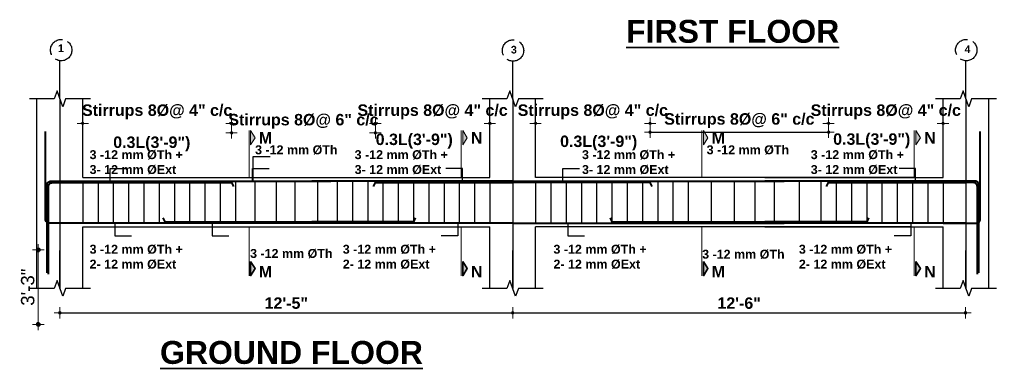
# Model space of a CAD drawing. Header units: inches. Extents: x -12073856 to 12321241, y -1226296 to 1319224.
# Drawn here: x 123928 to 124440, y 45575 to 45758 of the extents above; entities that cross this region are included whole.
import ezdxf
from ezdxf.enums import TextEntityAlignment as Align

# ---------------------------------------------------------------- set-up
doc = ezdxf.new("R2010")
doc.units = ezdxf.units.IN
doc.header["$MEASUREMENT"] = 0
doc.header["$PDMODE"] = 35
doc.linetypes.add('ACAD_ISO02W100', pattern=[15, 12, -3])
for name, color, linetype, lineweight in [('BAR', 5, 'Continuous', 40), ('Dimension', 130, 'Continuous', 9), ('Hatch', 9, 'Continuous', 9), ('HATCH1', 4, 'ACAD_ISO02W100', 13), ('TEXT', 255, 'Continuous', 35), ('Toilet', 7, 'Continuous', 25)]:
    doc.layers.add(name, color=color, linetype=linetype, lineweight=lineweight)
doc.layers.add('STIRRUP', color=10, linetype='Continuous')
doc.styles.add('1.8 str', font='times.ttf', dxfattribs={"width": 0.8, "height": 6})
doc.styles.add('ramon', font='arial.ttf')
doc.styles.add('STYLE1', font='arialbd.ttf')
doc.dimstyles.new('1.4', dxfattribs={"dimscale": 0, "dimtxt": 6, "dimasz": 0.5, "dimexe": 2, "dimexo": 9, "dimgap": 2, "dimtad": 1, "dimdec": 0, "dimlfac": 0.5, "dimzin": 3, "dimdsep": 46, "dimlunit": 4, "dimtxsty": '1.8 str', "dimblk": 'DIM', "dimcen": 3, "dimdle": 3, "dimse1": 1, "dimse2": 1, "dimclrd": 256, "dimclre": 256, "dimclrt": 7, "dimadec": 1, "dimazin": 2, "dimtfac": 1, "dimtdec": 0, "dimtix": 1, "dimtofl": 0, "dimtmove": 2, "dimatfit": 3, "dimldrblk": 'ARROW', "dimfxl": 2, "dimfrac": 2, "dimtolj": 2, "dimtzin": 0, "dimarcsym": 0})
doc.dimstyles.new('S8', dxfattribs={"dimtxt": 7, "dimasz": 2, "dimexe": 6, "dimexo": 18, "dimgap": 1.9375, "dimtad": 1, "dimdec": 1, "dimzin": 3, "dimdsep": 46, "dimlunit": 4, "dimtxsty": 'ramon', "dimblk": 'dot 2', "dimcen": 0.09375, "dimse1": 1, "dimse2": 1, "dimclrd": 1, "dimclre": 1, "dimclrt": 256, "dimadec": 0, "dimazin": 0, "dimtfac": 0.75, "dimtdec": 1, "dimtix": 1, "dimtmove": 1, "dimatfit": 3, "dimldrblk": 'DOT', "dimfxl": 1, "dimtolj": 1, "dimtzin": 0, "dimlwd": 9, "dimlwe": 9, "dimarcsym": 0})

# ---------------------------------------------------------------- blocks, each defined once
blk = doc.blocks.new('dot1')
at = {"layer": 'Hatch'}
h = blk.add_hatch(color=256, dxfattribs=at)
edge = h.paths.add_edge_path()
edge.add_arc((0, 0), 1, 0, 360)
for p, q in [((3, 0), (-3, 0)), ((0, 3), (0, -3))]:
    blk.add_line(p, q, dxfattribs=at)
blk.add_circle((0, 0), 1, dxfattribs=at)
blk = doc.blocks.new('dot 2')
at = {"layer": 'Hatch', "xscale": 0.5, "yscale": 0.5, "zscale": 0.5}
blk.add_blockref('dot1', (0, 0), dxfattribs=at)
blk = doc.blocks.new('*D1297')
at = {"layer": 'Defpoints', "color": 0, "transparency": 16777216}
for p in [(123920.36, 45637.44), (123937.7, 45637.44), (121383.39, 45598.44)]:
    blk.add_point(p, dxfattribs=at)
at = {"layer": 'Toilet', "color": 1, "lineweight": 9, "transparency": 16777216}
blk.add_line((123937.7, 45600.44), (123937.7, 45635.44), dxfattribs=at)
at = {"layer": 'Toilet', "color": 1, "lineweight": 9, "transparency": 16777216, "xscale": 2, "yscale": 2, "zscale": 2}
for p, rotation in [((123937.7, 45637.44), 90), ((123937.7, 45598.44), 270)]:
    blk.add_blockref('dot 2', p, dxfattribs=dict(at, rotation=rotation))
at = {"layer": 'Toilet', "transparency": 16777216, "insert": (123932.18, 45617.94), "char_height": 7, "attachment_point": 5, "rotation": 90, "style": 'ramon'}
blk.add_mtext('\\A1;3\'-3"', dxfattribs=at)
blk = doc.blocks.new('_Dot')
at = {"color": 0, "lineweight": -2}
blk.add_line((-0.5, 0), (-1, 0), dxfattribs=at)
at = {"color": 0, "const_width": 0.5}
blk.add_lwpolyline([(-0.25, 0, 1), (0.25, 0, 1)], format="xyb", close=True, dxfattribs=at)
blk = doc.blocks.new('DIM')
at = {"layer": 'Dimension'}
h = blk.add_hatch(color=256, dxfattribs=at)
h.paths.add_polyline_path([(0, 1.3), (0, 0), (1.3, 0, 0.414214)])
h.paths.add_polyline_path([(1.3, 0), (0, 0), (0, -1.3, 0.414214)])
h.paths.add_polyline_path([(0, 0), (-1.3, 0, 0.414214), (0, -1.3)])
h.paths.add_polyline_path([(0, 1.3, 0.414214), (-1.3, 0), (0, 0)])
for p, q in [((-6, 0), (6, 0)), ((0, 6), (0, -6))]:
    blk.add_line(p, q, dxfattribs=at)
blk.add_circle((0, 0), 1.28, dxfattribs=at)
blk = doc.blocks.new('*D1306')
at = {"layer": 'Defpoints', "color": 0, "ltscale": 10, "transparency": 16777216}
for p in [(124039.02, 45703.79), (123961.02, 45691.82), (124039.02, 45687.25)]:
    blk.add_point(p, dxfattribs=at)
at = {"layer": 'Dimension', "lineweight": -2, "ltscale": 10, "transparency": 16777216}
for p, q in [((123960.52, 45703.79), (123960.02, 45703.79)), ((124039.52, 45703.79), (124040.02, 45703.79))]:
    blk.add_line(p, q, dxfattribs=at)
at = {"layer": 'Dimension', "lineweight": -2, "ltscale": 10, "transparency": 16777216, "xscale": 0.5, "yscale": 0.5, "zscale": 0.5}
blk.add_blockref('DIM', (123961.02, 45703.79), dxfattribs=at)
at = {"layer": 'Dimension', "lineweight": -2, "ltscale": 10, "transparency": 16777216, "xscale": 0.5, "yscale": 0.5, "zscale": 0.5, "rotation": 180}
blk.add_blockref('DIM', (124039.02, 45703.79), dxfattribs=at)
at = {"layer": 'Dimension', "color": 7, "ltscale": 10, "transparency": 16777216, "insert": (124000.02, 45709.82), "char_height": 6, "attachment_point": 5, "style": 'STYLE1'}
blk.add_mtext('\\A2;Stirrups 8%%C@ 4" c/c', dxfattribs=at)
blk = doc.blocks.new('ARROW')
at = {"layer": 'Hatch'}
h = blk.add_hatch(color=256, dxfattribs=at)
h.dxf.hatch_style = 1
h.paths.add_polyline_path([(12191115.8, -1270860.1), (12191485.4, -1270660.1), (12191115.8, -1270660.1)])
for p, q in [((12191115.8, -1270860.1), (12191115.8, -1270060.1)), ((12191015.8, -1270160.1), (12196382.9, -1270160.1)), ((12191485.4, -1270660.1), (12190746.1, -1270660.1)), ((12190746.1, -1270660.1), (12191115.8, -1270860.1)), ((12191485.4, -1270660.1), (12191115.8, -1270860.1))]:
    blk.add_line(p, q, dxfattribs=at)
blk = doc.blocks.new('*D1307')
at = {"layer": 'Defpoints', "color": 0, "ltscale": 10, "transparency": 16777216}
for p in [(124114.38, 45698.81), (124039.02, 45682.27), (124114.38, 45667.76)]:
    blk.add_point(p, dxfattribs=at)
at = {"layer": 'Dimension', "lineweight": -2, "ltscale": 10, "transparency": 16777216}
for p, q in [((124038.52, 45698.81), (124038.02, 45698.81)), ((124114.88, 45698.81), (124115.38, 45698.81))]:
    blk.add_line(p, q, dxfattribs=at)
at = {"layer": 'Dimension', "lineweight": -2, "ltscale": 10, "transparency": 16777216, "xscale": 0.5, "yscale": 0.5, "zscale": 0.5}
blk.add_blockref('DIM', (124039.02, 45698.81), dxfattribs=at)
at = {"layer": 'Dimension', "lineweight": -2, "ltscale": 10, "transparency": 16777216, "xscale": 0.5, "yscale": 0.5, "zscale": 0.5, "rotation": 180}
blk.add_blockref('DIM', (124114.38, 45698.81), dxfattribs=at)
at = {"layer": 'Dimension', "color": 7, "ltscale": 10, "transparency": 16777216, "insert": (124076.7, 45704.84), "char_height": 6, "attachment_point": 5, "style": 'STYLE1'}
blk.add_mtext('\\A2;Stirrups 8%%C@ 6" c/c', dxfattribs=at)
blk = doc.blocks.new('*D1308')
at = {"layer": 'Defpoints', "color": 0, "ltscale": 10, "transparency": 16777216}
for p in [(124174.38, 45703.79), (124174.38, 45690.25), (124114.38, 45672.74)]:
    blk.add_point(p, dxfattribs=at)
at = {"layer": 'Dimension', "lineweight": -2, "ltscale": 10, "transparency": 16777216}
for p, q in [((124113.88, 45703.79), (124113.38, 45703.79)), ((124174.88, 45703.79), (124175.38, 45703.79))]:
    blk.add_line(p, q, dxfattribs=at)
at = {"layer": 'Dimension', "lineweight": -2, "ltscale": 10, "transparency": 16777216, "xscale": 0.5, "yscale": 0.5, "zscale": 0.5}
blk.add_blockref('DIM', (124114.38, 45703.79), dxfattribs=at)
at = {"layer": 'Dimension', "lineweight": -2, "ltscale": 10, "transparency": 16777216, "xscale": 0.5, "yscale": 0.5, "zscale": 0.5, "rotation": 180}
blk.add_blockref('DIM', (124174.38, 45703.79), dxfattribs=at)
at = {"layer": 'Dimension', "color": 7, "ltscale": 10, "transparency": 16777216, "insert": (124144.38, 45709.82), "char_height": 6, "attachment_point": 5, "style": 'STYLE1'}
blk.add_mtext('\\A2;Stirrups 8%%C@ 4" c/c', dxfattribs=at)
blk = doc.blocks.new('*D1309')
at = {"layer": 'Defpoints', "color": 0, "ltscale": 10, "transparency": 16777216}
for p in [(124198.38, 45703.79), (124198.38, 45690.25), (124258.38, 45672.74)]:
    blk.add_point(p, dxfattribs=at)
at = {"layer": 'Dimension', "lineweight": -2, "ltscale": 10, "transparency": 16777216}
for p, q in [((124197.88, 45703.79), (124197.38, 45703.79)), ((124258.88, 45703.79), (124259.38, 45703.79))]:
    blk.add_line(p, q, dxfattribs=at)
at = {"layer": 'Dimension', "lineweight": -2, "ltscale": 10, "transparency": 16777216, "xscale": 0.5, "yscale": 0.5, "zscale": 0.5}
blk.add_blockref('DIM', (124198.38, 45703.79), dxfattribs=at)
at = {"layer": 'Dimension', "lineweight": -2, "ltscale": 10, "transparency": 16777216, "xscale": 0.5, "yscale": 0.5, "zscale": 0.5, "rotation": 180}
blk.add_blockref('DIM', (124258.38, 45703.79), dxfattribs=at)
at = {"layer": 'Dimension', "color": 7, "ltscale": 10, "transparency": 16777216, "insert": (124228.38, 45709.82), "char_height": 6, "attachment_point": 5, "style": 'STYLE1'}
blk.add_mtext('\\A2;Stirrups 8%%C@ 4" c/c', dxfattribs=at)
blk = doc.blocks.new('*D1310')
at = {"layer": 'Defpoints', "color": 0, "ltscale": 10, "transparency": 16777216}
for p in [(124411.94, 45703.79), (124411.94, 45690.25), (124351.94, 45672.74)]:
    blk.add_point(p, dxfattribs=at)
at = {"layer": 'Dimension', "lineweight": -2, "ltscale": 10, "transparency": 16777216}
for p, q in [((124351.44, 45703.79), (124350.94, 45703.79)), ((124412.44, 45703.79), (124412.94, 45703.79))]:
    blk.add_line(p, q, dxfattribs=at)
at = {"layer": 'Dimension', "lineweight": -2, "ltscale": 10, "transparency": 16777216, "xscale": 0.5, "yscale": 0.5, "zscale": 0.5}
blk.add_blockref('DIM', (124351.94, 45703.79), dxfattribs=at)
at = {"layer": 'Dimension', "lineweight": -2, "ltscale": 10, "transparency": 16777216, "xscale": 0.5, "yscale": 0.5, "zscale": 0.5, "rotation": 180}
blk.add_blockref('DIM', (124411.94, 45703.79), dxfattribs=at)
at = {"layer": 'Dimension', "color": 7, "ltscale": 10, "transparency": 16777216, "insert": (124381.94, 45709.82), "char_height": 6, "attachment_point": 5, "style": 'STYLE1'}
blk.add_mtext('\\A2;Stirrups 8%%C@ 4" c/c', dxfattribs=at)
blk = doc.blocks.new('*D1311')
at = {"layer": 'Defpoints', "color": 0, "ltscale": 10, "transparency": 16777216}
for p in [(124351.94, 45699.18), (124258.38, 45667.76), (124351.94, 45667.76)]:
    blk.add_point(p, dxfattribs=at)
at = {"layer": 'Dimension', "lineweight": -2, "ltscale": 10, "transparency": 16777216}
blk.add_line((124258.88, 45699.18), (124351.44, 45699.18), dxfattribs=at)
at = {"layer": 'Dimension', "lineweight": -2, "ltscale": 10, "transparency": 16777216, "xscale": 0.5, "yscale": 0.5, "zscale": 0.5, "rotation": 180}
blk.add_blockref('DIM', (124258.38, 45699.18), dxfattribs=at)
at = {"layer": 'Dimension', "lineweight": -2, "ltscale": 10, "transparency": 16777216, "xscale": 0.5, "yscale": 0.5, "zscale": 0.5}
blk.add_blockref('DIM', (124351.94, 45699.18), dxfattribs=at)
at = {"layer": 'Dimension', "color": 7, "ltscale": 10, "transparency": 16777216, "insert": (124305.16, 45705.21), "char_height": 6, "attachment_point": 5, "style": 'STYLE1'}
blk.add_mtext('\\A2;Stirrups 8%%C@ 6" c/c', dxfattribs=at)
blk = doc.blocks.new('*D1312')
at = {"layer": 'Defpoints', "color": 0, "ltscale": 10, "transparency": 16777216}
for p in [(123949.02, 45617.3), (124186.38, 45617.3), (124186.38, 45604.48)]:
    blk.add_point(p, dxfattribs=at)
at = {"layer": 'Dimension', "lineweight": -2, "ltscale": 10, "transparency": 16777216}
blk.add_line((123949.52, 45604.48), (124185.88, 45604.48), dxfattribs=at)
at = {"layer": 'Dimension', "lineweight": -2, "ltscale": 10, "transparency": 16777216, "xscale": 0.5, "yscale": 0.5, "zscale": 0.5, "rotation": 180}
blk.add_blockref('DIM', (123949.02, 45604.48), dxfattribs=at)
at = {"layer": 'Dimension', "lineweight": -2, "ltscale": 10, "transparency": 16777216, "xscale": 0.5, "yscale": 0.5, "zscale": 0.5}
blk.add_blockref('DIM', (124186.38, 45604.48), dxfattribs=at)
at = {"layer": 'Dimension', "color": 7, "ltscale": 10, "transparency": 16777216, "insert": (124067.7, 45609.55), "char_height": 6, "attachment_point": 5, "style": 'STYLE1'}
blk.add_mtext('\\A2;12\'-5"', dxfattribs=at)
blk = doc.blocks.new('*D1313')
at = {"layer": 'Defpoints', "color": 0, "ltscale": 10, "transparency": 16777216}
for p in [(124186.38, 45617.3), (124423.73, 45617.3), (124423.73, 45604.48)]:
    blk.add_point(p, dxfattribs=at)
at = {"layer": 'Dimension', "lineweight": -2, "ltscale": 10, "transparency": 16777216}
blk.add_line((124186.88, 45604.48), (124423.23, 45604.48), dxfattribs=at)
at = {"layer": 'Dimension', "lineweight": -2, "ltscale": 10, "transparency": 16777216, "xscale": 0.5, "yscale": 0.5, "zscale": 0.5, "rotation": 180}
blk.add_blockref('DIM', (124186.38, 45604.48), dxfattribs=at)
at = {"layer": 'Dimension', "lineweight": -2, "ltscale": 10, "transparency": 16777216, "xscale": 0.5, "yscale": 0.5, "zscale": 0.5}
blk.add_blockref('DIM', (124423.73, 45604.48), dxfattribs=at)
at = {"layer": 'Dimension', "color": 7, "ltscale": 10, "transparency": 16777216, "insert": (124305.05, 45609.55), "char_height": 6, "attachment_point": 5, "style": 'STYLE1'}
blk.add_mtext('\\A2;12\'-6"', dxfattribs=at)

msp = doc.modelspace()

# ---------------------------------------------------------------- hatches: boundary and pattern name
at = {"layer": 'TEXT', "ltscale": 10}
for points in [[(124049.01, 45700.03), (124049.01, 45692.53), (124051.32, 45696.28)], [(124160.17, 45700.03), (124160.17, 45692.53), (124162.48, 45696.28)], [(124286.36, 45700.03), (124286.36, 45692.53), (124288.67, 45696.28)], [(124397.74, 45700.03), (124397.74, 45692.53), (124400.05, 45696.28)], [(124049.01, 45623.89), (124049.01, 45631.4), (124051.32, 45627.65)], [(124160.17, 45623.89), (124160.17, 45631.4), (124162.48, 45627.65)], [(124286.36, 45623.89), (124286.36, 45631.4), (124288.67, 45627.65)], [(124397.74, 45623.89), (124397.74, 45631.4), (124400.05, 45627.65)]]:
    msp.add_hatch(color=256, dxfattribs=at).paths.add_polyline_path(points)

# ---------------------------------------------------------------- linework, layer by layer
for p, q in [((123949.02, 45716.65), (123949.02, 45736.6)), ((124186.38, 45716.65), (124186.38, 45736.6)), ((124423.94, 45716.65), (124423.94, 45736.6)), ((123949.02, 45716.65), (123949.02, 45617.3)), ((124186.38, 45716.65), (124186.38, 45617.3)), ((124423.94, 45716.65), (124423.94, 45617.3)), ((123949.02, 45617.3), (123949.02, 45637.25)), ((124186.38, 45617.3), (124186.38, 45637.25)), ((124423.94, 45617.3), (124423.94, 45637.25))]:
    msp.add_line(p, q)
at = {"ltscale": 10}
for p, q in [((123937.02, 45649.49), (123937.02, 45716.65)), ((123961.02, 45675.49), (123961.02, 45716.65)), ((124174.38, 45675.49), (124174.38, 45716.65)), ((124198.38, 45675.49), (124198.38, 45716.65)), ((124411.94, 45675.49), (124411.94, 45716.65)), ((124435.94, 45672.74), (124435.94, 45716.65)), ((123961.02, 45675.49), (124159.32, 45675.49)), ((124081.02, 45675.49), (124174.38, 45675.49)), ((124396.89, 45675.49), (124198.38, 45675.49)), ((124318.59, 45675.49), (124411.94, 45675.49)), ((124435.94, 45617.3), (124435.94, 45672.74)), ((123937.02, 45617.3), (123937.02, 45649.49)), ((123961.02, 45617.3), (123961.02, 45649.49)), ((123961.02, 45649.49), (124157.54, 45649.49)), ((124081.02, 45649.49), (124174.38, 45649.49)), ((124174.38, 45617.3), (124174.38, 45649.49)), ((124395.11, 45649.49), (124198.38, 45649.49)), ((124198.38, 45617.3), (124198.38, 45649.49)), ((124318.59, 45649.49), (124411.94, 45649.49)), ((124411.94, 45617.3), (124411.94, 45649.49))]:
    msp.add_line(p, q, dxfattribs=at)
at = {"linetype": 'Continuous', "ltscale": 10}
for points in [[(123965.02, 45716.65), (123952.02, 45716.65), (123950.52, 45712.53), (123947.52, 45720.77), (123946.02, 45716.65), (123933.02, 45716.65)], [(124202.38, 45716.65), (124189.38, 45716.65), (124187.88, 45712.53), (124184.88, 45720.77), (124183.38, 45716.65), (124170.38, 45716.65)], [(124439.94, 45716.65), (124426.94, 45716.65), (124425.44, 45712.53), (124422.44, 45720.77), (124420.94, 45716.65), (124407.94, 45716.65)], [(123965.02, 45617.3), (123952.02, 45617.3), (123950.52, 45613.17), (123947.52, 45621.42), (123946.02, 45617.3), (123933.02, 45617.3)], [(124202.38, 45617.3), (124189.38, 45617.3), (124187.88, 45613.17), (124184.88, 45621.42), (124183.38, 45617.3), (124170.38, 45617.3)], [(124439.94, 45617.3), (124426.94, 45617.3), (124425.44, 45613.17), (124422.44, 45621.42), (124420.94, 45617.3), (124407.94, 45617.3)]]:
    msp.add_lwpolyline(points, dxfattribs=at)
at = {"layer": 'BAR', "ltscale": 10}
for p, q in [((124186.38, 45673.49), (124081.02, 45673.49)), ((124186.38, 45673.49), (124328.59, 45673.49)), ((124423.94, 45673.49), (124318.59, 45673.49)), ((124186.38, 45651.49), (124081.02, 45651.49)), ((124186.38, 45651.49), (124328.59, 45651.49)), ((124423.94, 45651.49), (124318.59, 45651.49))]:
    msp.add_line(p, q, dxfattribs=at)
for points in [[(123961.02, 45651.49), (123943.54, 45651.49, -0.414214), (123941.52, 45653.5), (123941.52, 45699.49)], [(124411.94, 45651.49), (124429.43, 45651.49, 0.414214), (124431.44, 45653.5), (124431.44, 45699.49)], [(123942.27, 45625.49), (123942.27, 45671.47, -0.414214), (123944.29, 45673.49), (123961.02, 45673.49)], [(123943.02, 45624.74), (123943.02, 45670.72, -0.414214), (123945.04, 45672.74), (123961.02, 45672.74)], [(124430.69, 45625.49), (124430.69, 45671.47, 0.414214), (124428.68, 45673.49), (124411.94, 45673.49)], [(124429.94, 45624.74), (124429.94, 45670.72, 0.414214), (124427.93, 45672.74), (124411.94, 45672.74)]]:
    msp.add_lwpolyline(points, format="xyb", dxfattribs=at)
for points in [[(123949.02, 45673.49), (124091.02, 45673.49)], [(123949.02, 45672.74), (124039.02, 45672.74), (124039.98, 45670.74)], [(124113.33, 45670.74), (124114.38, 45672.74), (124186.38, 45672.74)], [(124259.42, 45670.74), (124258.38, 45672.74), (124186.38, 45672.74)], [(124350.9, 45670.74), (124351.94, 45672.74), (124423.94, 45672.74)], [(124091.02, 45651.49), (123949.02, 45651.49)], [(124003.07, 45654.24), (124004.02, 45652.24), (124091.02, 45652.24)], [(124135.33, 45654.24), (124134.38, 45652.24), (124081.02, 45652.24)], [(124237.42, 45654.24), (124238.38, 45652.24), (124328.59, 45652.24)], [(124372.9, 45654.24), (124371.94, 45652.24), (124318.59, 45652.24)]]:
    msp.add_lwpolyline(points, dxfattribs=at)
at = {"layer": 'Dimension', "ltscale": 10}
for p, q in [((124048.16, 45675.49), (124048.16, 45699.98)), ((124159.32, 45675.49), (124159.32, 45699.98)), ((124285.51, 45675.49), (124285.51, 45699.98)), ((124396.89, 45675.49), (124396.89, 45699.98)), ((124048.16, 45623.94), (124048.16, 45649.49)), ((124159.32, 45623.94), (124159.32, 45649.49)), ((124285.51, 45623.94), (124285.51, 45649.49)), ((124396.89, 45623.94), (124396.89, 45649.49))]:
    msp.add_line(p, q, dxfattribs=at)
for points in [[(124049.01, 45692.53), (124049.01, 45700.03), (124051.32, 45696.28), (124049.01, 45692.53)], [(124160.17, 45692.53), (124160.17, 45700.03), (124162.48, 45696.28), (124160.17, 45692.53)], [(124286.36, 45692.53), (124286.36, 45700.03), (124288.67, 45696.28), (124286.36, 45692.53)], [(124397.74, 45692.53), (124397.74, 45700.03), (124400.05, 45696.28), (124397.74, 45692.53)]]:
    msp.add_lwpolyline(points, dxfattribs=at)
at = {"layer": 'HATCH1', "lineweight": 25}
for centre in [(123949.71, 45742.18), (124186.54, 45741.98), (124424.11, 45742.2)]:
    msp.add_circle(centre, 5.6, dxfattribs=at)
at = {"layer": 'STIRRUP'}
for p, q in [((123961.02, 45673.89), (123961.02, 45651.09)), ((123969.02, 45673.89), (123969.02, 45651.09)), ((123977.02, 45673.89), (123977.02, 45651.09)), ((123985.02, 45673.89), (123985.02, 45651.09)), ((123993.02, 45673.89), (123993.02, 45651.09)), ((124001.02, 45673.89), (124001.02, 45651.09)), ((124009.02, 45673.89), (124009.02, 45651.09)), ((124017.02, 45673.89), (124017.02, 45651.09)), ((124025.02, 45673.89), (124025.02, 45651.09)), ((124033.02, 45673.89), (124033.02, 45651.09)), ((124041.02, 45673.89), (124041.02, 45651.09)), ((124051.29, 45673.89), (124051.29, 45651.09)), ((124062.34, 45673.89), (124062.34, 45651.09)), ((124072.19, 45673.89), (124072.19, 45651.09)), ((124084.02, 45673.89), (124084.02, 45651.09)), ((124094.38, 45673.89), (124094.38, 45651.09)), ((124102.38, 45673.89), (124102.38, 45651.09)), ((124110.38, 45673.89), (124110.38, 45651.09)), ((124118.38, 45673.89), (124118.38, 45651.09)), ((124126.38, 45673.89), (124126.38, 45651.09)), ((124134.38, 45673.89), (124134.38, 45651.09)), ((124142.38, 45673.89), (124142.38, 45651.09)), ((124150.38, 45673.89), (124150.38, 45651.09)), ((124158.38, 45673.89), (124158.38, 45651.09)), ((124166.38, 45673.89), (124166.38, 45651.09)), ((124174.38, 45673.89), (124174.38, 45651.09)), ((124198.38, 45673.89), (124198.38, 45651.09)), ((124206.38, 45673.89), (124206.38, 45651.09)), ((124214.38, 45673.89), (124214.38, 45651.09)), ((124222.38, 45673.89), (124222.38, 45651.09)), ((124230.38, 45673.89), (124230.38, 45651.09)), ((124238.38, 45673.89), (124238.38, 45651.09)), ((124246.38, 45673.89), (124246.38, 45651.09)), ((124254.38, 45673.89), (124254.38, 45651.09)), ((124262.38, 45673.89), (124262.38, 45651.09)), ((124270.38, 45673.89), (124270.38, 45651.09)), ((124278.38, 45673.89), (124278.38, 45651.09)), ((124290.38, 45673.89), (124290.38, 45651.09)), ((124302.38, 45673.89), (124302.38, 45651.09)), ((124313.24, 45673.89), (124313.24, 45651.09)), ((124323.49, 45673.89), (124323.49, 45651.09)), ((124336.46, 45673.89), (124336.46, 45651.09)), ((124347.94, 45673.89), (124347.94, 45651.09)), ((124355.94, 45673.89), (124355.94, 45651.09)), ((124363.94, 45673.89), (124363.94, 45651.09)), ((124371.94, 45673.89), (124371.94, 45651.09)), ((124379.94, 45673.89), (124379.94, 45651.09)), ((124387.94, 45673.89), (124387.94, 45651.09)), ((124395.94, 45673.89), (124395.94, 45651.09)), ((124403.94, 45673.89), (124403.94, 45651.09)), ((124411.94, 45673.89), (124411.94, 45651.09))]:
    msp.add_line(p, q, dxfattribs=at)
at = {"layer": 'TEXT', "ltscale": 10}
for points in [[(124049.01, 45631.4), (124049.01, 45623.89), (124051.32, 45627.65), (124049.01, 45631.4)], [(124160.17, 45631.4), (124160.17, 45623.89), (124162.48, 45627.65), (124160.17, 45631.4)], [(124286.36, 45631.4), (124286.36, 45623.89), (124288.67, 45627.65), (124286.36, 45631.4)], [(124397.74, 45631.4), (124397.74, 45623.89), (124400.05, 45627.65), (124397.74, 45631.4)]]:
    msp.add_lwpolyline(points, dxfattribs=at)

# ---------------------------------------------------------------- texts
at = {"layer": 'HATCH1', "lineweight": 25, "style": 'STYLE1'}
for s, p in [('1', (123948.01, 45741.19)), ('3', (124185.44, 45740.43)), ('4', (124423.24, 45740.65))]:
    msp.add_text(s, height=4, dxfattribs=at).set_placement(p)
at = {"layer": 'TEXT', "style": 'STYLE1'}
for s, p in [('%%UFIRST FLOOR', (124301.68, 45752.03)), ('%%UGROUND FLOOR', (124070.41, 45583.74))]:
    msp.add_text(s, height=12, dxfattribs=at).set_placement(p, align=Align.MIDDLE_CENTER)
for p in [(123976.98, 45690.91), (124114.54, 45692.43), (124211.22, 45691.4), (124354.35, 45692.57)]:
    msp.add_text('0.3L(3\'-9")', height=6, dxfattribs=at).set_placement(p)
at = {"layer": 'TEXT', "ltscale": 10, "style": 'STYLE1'}
for s, height, p in [('M', 6, (124053.3, 45693.2)), ('N', 6, (124164.48, 45693.2)), ('M', 6, (124290.66, 45693.2)), ('N', 6, (124402.04, 45693.2)), ('3 -12 mm %%CTh ', 4.68, (124051.34, 45687.6)), ('3 -12 mm %%CTh ', 4.68, (124288.04, 45687.6)), ('3 -12 mm %%CTh ', 4.68, (124048.72, 45633.28)), ('3 -12 mm %%CTh ', 4.68, (124285.67, 45632.89)), ('M', 6, (124053.3, 45623.07)), ('N', 6, (124164.48, 45623.07)), ('M', 6, (124290.66, 45623.07)), ('N', 6, (124402.04, 45623.07))]:
    msp.add_text(s, height=height, dxfattribs=at).set_placement(p)
at = {"layer": 'TEXT', "ltscale": 10, "char_height": 4.68, "attachment_point": 1, "style": 'STYLE1'}
for s, width, insert in [('3 -12 mm %%CTh + 3- 12 mm %%CExt', 53.0695, (123964.59, 45689.74)), ('3 -12 mm %%CTh + 3- 12 mm %%CExt', 51.4226, (124103.52, 45689.74)), ('3 -12 mm %%CTh + 3- 12 mm %%CExt', 53.0695, (124222.7, 45689.74)), ('3 -12 mm %%CTh + 3- 12 mm %%CExt', 51.4226, (124342.6, 45689.74)), ('3 -12 mm %%CTh + 2- 12 mm %%CExt', 53.0695, (123964.59, 45640.17)), ('3 -12 mm %%CTh + 2- 12 mm %%CExt', 52.0465, (124097.3, 45640.17)), ('3 -12 mm %%CTh + 2- 12 mm %%CExt', 53.0695, (124207.73, 45640.17)), ('3 -12 mm %%CTh + 2- 12 mm %%CExt', 52.0465, (124336.38, 45640.17))]:
    msp.add_mtext_dynamic_manual_height_columns(s, width=width, gutter_width=1, heights=[0], dxfattribs=dict(at, insert=insert))

# ---------------------------------------------------------------- dimensions: what is measured, and where the dimension line sits
at = {"layer": 'Dimension', "ltscale": 10}
for base, p1, p2, text, picture, middle in [((124039.02, 45703.79), (123961.02, 45691.82), (124039.02, 45687.25), 'Stirrups 8%%C@ 4" c/c', '*D1306', (124000.02, 45709.82)), ((124174.38, 45703.79), (124114.38, 45672.74), (124174.38, 45690.25), 'Stirrups 8%%C@ 4" c/c', '*D1308', (124144.38, 45709.82)), ((124411.94, 45703.79), (124351.94, 45672.74), (124411.94, 45690.25), 'Stirrups 8%%C@ 4" c/c', '*D1310', (124381.94, 45709.82)), ((124114.38, 45698.81), (124039.02, 45682.27), (124114.38, 45667.76), 'Stirrups 8%%C@ 6" c/c', '*D1307', (124076.7, 45704.84)), ((124351.94, 45699.18), (124258.38, 45667.76), (124351.94, 45667.76), 'Stirrups 8%%C@ 6" c/c', '*D1311', (124305.16, 45705.21)), ((124186.38, 45604.48), (123949.02, 45617.3), (124186.38, 45617.3), '12\'-5"', '*D1312', (124067.7, 45609.55)), ((124423.73, 45604.48), (124186.38, 45617.3), (124423.73, 45617.3), '12\'-6"', '*D1313', (124305.05, 45609.55))]:
    dim = msp.add_linear_dim(base=base, p1=p1, p2=p2, text=text, dimstyle='1.4', override={"dimscale": 1, "dimtxsty": 'STYLE1'}, dxfattribs=at)
    dim.commit()
    dim.dimension.update_dxf_attribs({"geometry": picture, "text_midpoint": middle})
dim = msp.add_linear_dim(base=(124198.38, 45703.79), p1=(124258.38, 45672.74), p2=(124198.38, 45690.25), angle=180, text='Stirrups 8%%C@ 4" c/c', dimstyle='1.4', override={"dimscale": 1, "dimtxsty": 'STYLE1'}, dxfattribs=at)
dim.commit()
dim.dimension.update_dxf_attribs({"geometry": '*D1309', "text_midpoint": (124228.38, 45709.82)})
at = {"layer": 'Toilet'}
dim = msp.add_linear_dim(base=(123937.7, 45637.44), p1=(121383.39, 45598.44), p2=(123920.36, 45637.44), angle=90, dimstyle='S8', override={"dimfxl": 2, "dimfxlon": 1, "dimarcsym": 1}, dxfattribs=at)
dim.commit()
dim.dimension.update_dxf_attribs({"geometry": '*D1297', "text_midpoint": (123932.18, 45617.94)})

# ---------------------------------------------------------------- leaders
at = {"layer": 'Dimension', "ltscale": 10}
for points in [[(124050.36, 45673.49), (124050.36, 45686.46), (124059.25, 45686.46)], [(123975.38, 45673.89), (123975.38, 45680.1), (123984.1, 45680.1)], [(124050.06, 45673.89), (124050.06, 45680.1), (124058.78, 45680.1)], [(124160.02, 45673.89), (124160.02, 45680.1), (124151.3, 45680.1)], [(124212.73, 45673.89), (124212.73, 45680.1), (124221.45, 45680.1)], [(124397.59, 45673.89), (124397.59, 45680.1), (124388.87, 45680.1)], [(123977.86, 45651.09), (123977.86, 45644.88), (123986.58, 45644.88)], [(124028.79, 45651.09), (124028.79, 45644.88), (124037.51, 45644.88)], [(124157.54, 45651.09), (124157.54, 45644.88), (124148.82, 45644.88)], [(124215.21, 45651.09), (124215.21, 45644.88), (124223.93, 45644.88)], [(124395.11, 45651.09), (124395.11, 45644.88), (124386.38, 45644.88)]]:
    msp.add_leader(points, dimstyle='1.4', override={"dimscale": 1, "dimtxsty": 'STYLE1'}, dxfattribs=at)

doc.saveas('drawing.dxf')
